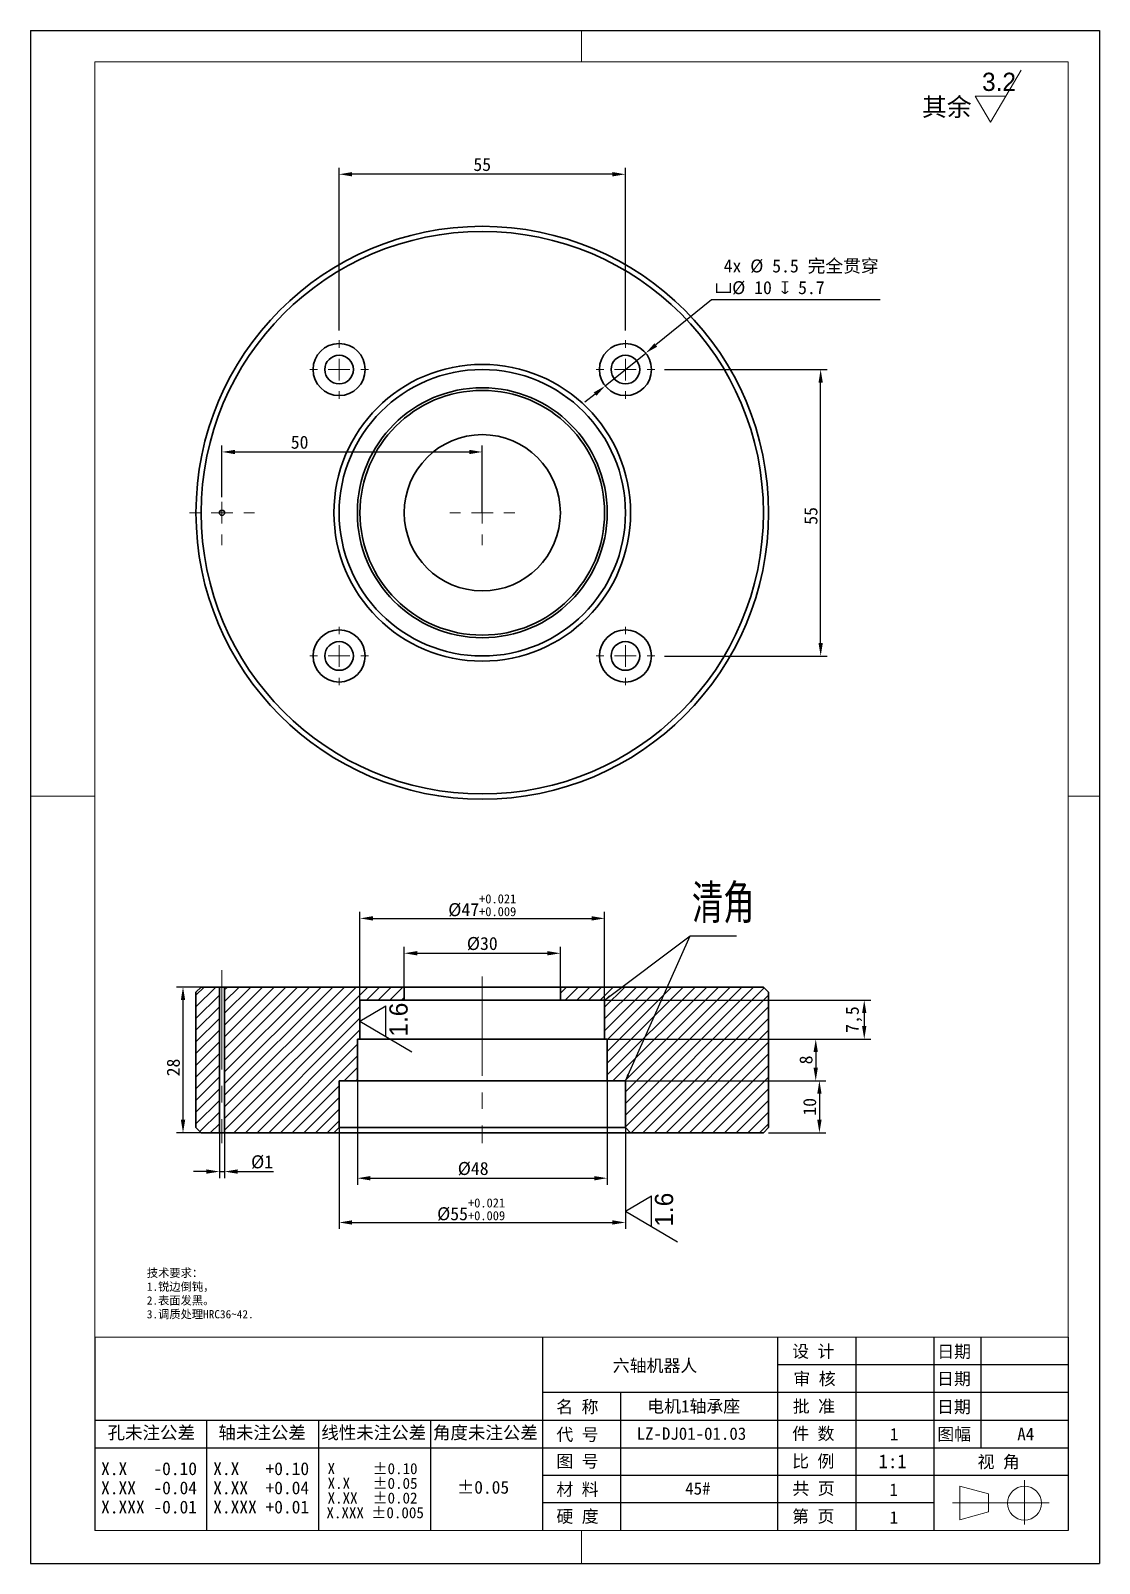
# Model space of a CAD drawing. Header units: millimetres. Extents: x 13 to 7248, y -1201 to 1478.
# Drawn here: x 3770.5 to 3975.8, y 6.7 to 301 of the extents above; entities that cross this region are included whole.
import ezdxf

# ---------------------------------------------------------------- set-up
doc = ezdxf.new("R2010")
doc.units = ezdxf.units.MM
doc.header["$LTSCALE"] = 5
doc.header["$PDSIZE"] = -1
for name, pattern in [('CENTER2', [28.575, 19.05, -3.175, 3.175, -3.175]), ('SLD-中心线', [34.29, 30.48, -1.27, 1.27, -1.27]), ('SLD-实线', [0])]:
    doc.linetypes.add(name, pattern=pattern)
doc.layers.get('0').update_dxf_attribs({"lineweight": 30})
for name, color, linetype, lineweight in [('中心线层', 1, 'CENTER2', 13), ('剖面层', 2, 'Continuous', 15), ('粗实线', 7, 'SLD-实线', 15)]:
    doc.layers.add(name, color=color, linetype=linetype, lineweight=lineweight)
for name, color, linetype in [('图框', 7, 'SLD-实线'), ('文字层', 7, 'SLD-实线'), ('标注层', 96, 'SLD-实线'), ('标注线', 4, 'SLD-实线')]:
    doc.layers.add(name, color=color, linetype=linetype)
doc.styles.add('SLDTEXTSTYLE0', font='')
doc.styles.add('SLDTEXTSTYLE1', font='', dxfattribs={"bigfont": 'bigfont'})
doc.styles.add('SLDTEXTSTYLE2', font='')
doc.styles.add('SLDTEXTSTYLE3', font='', dxfattribs={"bigfont": 'bigfont'})
doc.styles.add('SLDTEXTSTYLE4', font='', dxfattribs={"width": 0.67})
doc.styles.get("Standard").update_dxf_attribs({"font": ''})
doc.styles.get('SLDTEXTSTYLE0').set_extended_font_data('汉仪长仿宋体')
doc.styles.get('SLDTEXTSTYLE1').set_extended_font_data('宋体')
doc.styles.get('SLDTEXTSTYLE2').set_extended_font_data('宋体')
doc.styles.get('SLDTEXTSTYLE3').set_extended_font_data('汉仪长仿宋体')
doc.styles.get('SLDTEXTSTYLE4').set_extended_font_data('汉仪长仿宋体')
doc.styles.get('Standard').set_extended_font_data('SimSun')
doc.dimstyles.new('ISO-25', dxfattribs={"dimtxt": 2.5, "dimasz": 2.5, "dimexe": 1.25, "dimexo": 0, "dimtad": 1, "dimtoh": 1, "dimtxsty": 'Standard', "dimcen": 2.5, "dimclrt": 256, "dimadec": 0, "dimazin": 0, "dimtfac": 1, "dimtmove": 0, "dimatfit": 3, "dimfxl": 0, "dimarcsym": 0})
doc.dimstyles.new('副本 1-2', dxfattribs={"dimscale": 0.5, "dimtxt": 2.5, "dimasz": 2.5, "dimexe": 1.25, "dimexo": 0, "dimtad": 1, "dimtoh": 1, "dimtxsty": 'Standard', "dimcen": 2.5, "dimclrt": 256, "dimadec": 0, "dimazin": 0, "dimtfac": 1, "dimtmove": 0, "dimatfit": 3, "dimfxl": 0, "dimarcsym": 0})
pattern_1 = [(45, (3767.9723, 5.247), (-1.122532, 1.122532), [])]

# ---------------------------------------------------------------- blocks, each defined once
blk = doc.blocks.new('*D128')
at = {"layer": 'Defpoints', "color": 0}
for p in [(3892.23, 235.97), (3922.23, 235.97), (3892.23, 180.97)]:
    blk.add_point(p, dxfattribs=at)
at = {"layer": '标注层', "color": 0, "lineweight": -2}
for p, q in [((3892.23, 235.97), (3923.48, 235.97)), ((3922.23, 183.47), (3922.23, 233.47)), ((3892.23, 180.97), (3923.48, 180.97))]:
    blk.add_line(p, q, dxfattribs=at)
at = {"layer": '标注层', "color": 0}
for points in [[(3921.82, 233.47), (3922.65, 233.47), (3922.23, 235.97)], [(3921.82, 183.47), (3922.65, 183.47), (3922.23, 180.97)]]:
    blk.add_solid(points, dxfattribs=at)
at = {"layer": '标注层', "insert": (3919.11, 207.87), "char_height": 2.5, "attachment_point": 2, "rotation": 90}
blk.add_mtext('55', dxfattribs=at)
blk = doc.blocks.new('*D129')
at = {"layer": 'Defpoints', "color": 0}
for p in [(3829.73, 273.47), (3829.73, 243.47), (3884.73, 243.47)]:
    blk.add_point(p, dxfattribs=at)
at = {"layer": '标注层', "color": 0, "lineweight": -2}
for p, q in [((3829.73, 243.47), (3829.73, 274.72)), ((3884.73, 243.47), (3884.73, 274.72)), ((3882.23, 273.47), (3832.23, 273.47))]:
    blk.add_line(p, q, dxfattribs=at)
at = {"layer": '标注层', "color": 0}
for points in [[(3832.23, 273.89), (3832.23, 273.06), (3829.73, 273.47)], [(3882.23, 273.89), (3882.23, 273.06), (3884.73, 273.47)]]:
    blk.add_solid(points, dxfattribs=at)
at = {"layer": '标注层', "insert": (3857.22, 276.6), "char_height": 2.5, "attachment_point": 2}
blk.add_mtext('55', dxfattribs=at)
blk = doc.blocks.new('*D130')
at = {"layer": 'Defpoints', "color": 0}
for p in [(3888.62, 239.12), (3880.84, 232.83)]:
    blk.add_point(p, dxfattribs=at)
at = {"layer": '标注层', "color": 0, "lineweight": -2}
for p, q in [((3901.27, 249.34), (3890.57, 240.69)), ((3933.67, 249.34), (3901.27, 249.34)), ((3880.84, 232.83), (3888.62, 239.12)), ((3878.9, 231.26), (3876.95, 229.69))]:
    blk.add_line(p, q, dxfattribs=at)
at = {"layer": '标注层', "color": 0}
for points in [[(3890.3, 241.01), (3890.83, 240.36), (3888.62, 239.12)], [(3878.64, 231.58), (3879.16, 230.94), (3880.84, 232.83)]]:
    blk.add_solid(points, dxfattribs=at)
at = {"layer": '标注层', "insert": (3901.9, 257.12), "char_height": 2.5, "attachment_point": 1}
blk.add_mtext(' 4x %%C 5.5 完全贯穿\\P{\\fGDT|b0|i0|c134|p2;v}%%C 10 {\\fGDT|b0|i0|c134|p2;x} 5.7', dxfattribs=at)
blk = doc.blocks.new('*D131')
at = {"layer": 'Defpoints', "color": 0}
for p in [(3857.23, 220.15), (3807.23, 211.47), (3857.23, 208.47)]:
    blk.add_point(p, dxfattribs=at)
at = {"layer": '标注层', "color": 0, "lineweight": -2}
for p, q in [((3807.23, 211.47), (3807.23, 221.4)), ((3857.23, 208.47), (3857.23, 221.4)), ((3809.73, 220.15), (3854.73, 220.15))]:
    blk.add_line(p, q, dxfattribs=at)
at = {"layer": '标注层', "color": 0}
for points in [[(3809.73, 220.56), (3809.73, 219.73), (3807.23, 220.15)], [(3854.73, 220.56), (3854.73, 219.73), (3857.23, 220.15)]]:
    blk.add_solid(points, dxfattribs=at)
at = {"layer": '标注层', "insert": (3822.14, 223.27), "char_height": 2.5, "attachment_point": 2}
blk.add_mtext('50', dxfattribs=at)
blk = doc.blocks.new('SW_CENTERMARKSYMBOL_0')
at = {"color": 0, "linetype": 'SLD-实线', "lineweight": 0}
for p, q in [((0, 8.33), (0, 11.25)), ((-8.33, 0), (-11.25, 0)), ((0, 0), (-4.17, 0)), ((0, 0), (0, 4.17)), ((0, 0), (0, -4.17)), ((0, 0), (4.17, 0)), ((8.33, 0), (11.25, 0)), ((0, -8.33), (0, -11.25))]:
    blk.add_line(p, q, dxfattribs=at)
blk = doc.blocks.new('SW_CENTERMARKSYMBOL_1')
at = {"color": 0, "linetype": 'SLD-实线', "lineweight": 0}
for p, q in [((0, 8.33), (0, 11.25)), ((-8.33, 0), (-11.25, 0)), ((0, 0), (-4.17, 0)), ((0, 0), (0, 4.17)), ((0, 0), (0, -4.17)), ((0, 0), (4.17, 0)), ((8.33, 0), (11.25, 0)), ((0, -8.33), (0, -11.25))]:
    blk.add_line(p, q, dxfattribs=at)
blk = doc.blocks.new('SW_CENTERMARKSYMBOL_2')
at = {"color": 0, "linetype": 'SLD-实线', "lineweight": 0}
for p, q in [((0, 8.33), (0, 11.25)), ((-8.33, 0), (-11.25, 0)), ((0, 0), (-4.17, 0)), ((0, 0), (0, 4.17)), ((0, 0), (0, -4.17)), ((0, 0), (4.17, 0)), ((8.33, 0), (11.25, 0)), ((0, -8.33), (0, -11.25))]:
    blk.add_line(p, q, dxfattribs=at)
blk = doc.blocks.new('SW_CENTERMARKSYMBOL_3')
at = {"color": 0, "linetype": 'SLD-实线', "lineweight": 0}
for p, q in [((0, 8.33), (0, 11.25)), ((-8.33, 0), (-11.25, 0)), ((0, 0), (-4.17, 0)), ((0, 0), (0, 4.17)), ((0, 0), (0, -4.17)), ((0, 0), (4.17, 0)), ((8.33, 0), (11.25, 0)), ((0, -8.33), (0, -11.25))]:
    blk.add_line(p, q, dxfattribs=at)
blk = doc.blocks.new('SW_CENTERMARKSYMBOL_4')
at = {"color": 0, "linetype": 'SLD-实线', "lineweight": 0}
for p, q in [((0, 8.33), (0, 12.5)), ((-8.33, 0), (-12.5, 0)), ((0, 0), (-4.17, 0)), ((0, 0), (0, 4.17)), ((0, 0), (0, -4.17)), ((0, 0), (4.17, 0)), ((8.33, 0), (12.5, 0)), ((0, -8.33), (0, -12.5))]:
    blk.add_line(p, q, dxfattribs=at)
blk = doc.blocks.new('SW_CENTERMARKSYMBOL_5')
at = {"color": 0, "linetype": 'SLD-实线', "lineweight": 0}
for p, q in [((0, 8.33), (0, 12.5)), ((-8.33, 0), (-12.5, 0)), ((0, 0), (-4.17, 0)), ((0, 0), (0, 4.17)), ((0, 0), (0, -4.17)), ((0, 0), (4.17, 0)), ((8.33, 0), (12.5, 0)), ((0, -8.33), (0, -12.5))]:
    blk.add_line(p, q, dxfattribs=at)
blk = doc.blocks.new('*D132')
at = {"layer": 'Defpoints', "color": 0}
for p in [(3829.73, 90.41), (3884.73, 90.41), (3884.73, 72.2)]:
    blk.add_point(p, dxfattribs=at)
at = {"layer": '标注层', "color": 0, "lineweight": -2}
for p, q in [((3829.73, 90.41), (3829.73, 70.95)), ((3884.73, 90.41), (3884.73, 70.95)), ((3832.23, 72.2), (3882.23, 72.2))]:
    blk.add_line(p, q, dxfattribs=at)
at = {"layer": '标注层', "color": 0}
for points in [[(3832.23, 72.62), (3832.23, 71.79), (3829.73, 72.2)], [(3882.23, 72.62), (3882.23, 71.79), (3884.73, 72.2)]]:
    blk.add_solid(points, dxfattribs=at)
at = {"layer": '标注层', "insert": (3855.09, 76.83), "char_height": 2.5, "attachment_point": 2}
blk.add_mtext('%%C55{\\H0.7x;\\S+0.021^ +0.009;}', dxfattribs=at)
blk = doc.blocks.new('*D133')
at = {"layer": 'Defpoints', "color": 0}
for p in [(3833.23, 99.41), (3881.23, 99.41), (3881.23, 80.7)]:
    blk.add_point(p, dxfattribs=at)
at = {"layer": '标注层', "color": 0, "lineweight": -2}
for p, q in [((3833.23, 99.41), (3833.23, 79.45)), ((3881.23, 99.41), (3881.23, 79.45)), ((3835.73, 80.7), (3878.73, 80.7))]:
    blk.add_line(p, q, dxfattribs=at)
at = {"layer": '标注层', "color": 0}
for points in [[(3835.73, 81.11), (3835.73, 80.28), (3833.23, 80.7)], [(3878.73, 81.11), (3878.73, 80.28), (3881.23, 80.7)]]:
    blk.add_solid(points, dxfattribs=at)
at = {"layer": '标注层', "insert": (3855.48, 83.82), "char_height": 2.5, "attachment_point": 2}
blk.add_mtext('{\\fSimSun|b0|i0|c134|p2;%%C48}', dxfattribs=at)
blk = doc.blocks.new('*D134')
at = {"layer": 'Defpoints', "color": 0}
for p in [(3880.73, 130.59), (3833.73, 114.91), (3880.73, 114.91)]:
    blk.add_point(p, dxfattribs=at)
at = {"layer": '标注层', "color": 0, "lineweight": -2}
for p, q in [((3833.73, 114.91), (3833.73, 131.84)), ((3836.23, 130.59), (3878.23, 130.59)), ((3880.73, 114.91), (3880.73, 131.84))]:
    blk.add_line(p, q, dxfattribs=at)
at = {"layer": '标注层', "color": 0}
for points in [[(3836.23, 131.01), (3836.23, 130.17), (3833.73, 130.59)], [(3878.23, 131.01), (3878.23, 130.17), (3880.73, 130.59)]]:
    blk.add_solid(points, dxfattribs=at)
at = {"layer": '标注层', "insert": (3857.23, 135.22), "char_height": 2.5, "attachment_point": 2}
blk.add_mtext('%%C47{\\H0.7x;\\S+0.021^ +0.009;}', dxfattribs=at)
blk = doc.blocks.new('*D135')
at = {"layer": 'Defpoints', "color": 0}
for p in [(3872.23, 123.89), (3842.23, 117.41), (3872.23, 117.41)]:
    blk.add_point(p, dxfattribs=at)
at = {"layer": '标注层', "color": 0, "lineweight": -2}
for p, q in [((3842.23, 117.41), (3842.23, 125.14)), ((3844.73, 123.89), (3869.73, 123.89)), ((3872.23, 117.41), (3872.23, 125.14))]:
    blk.add_line(p, q, dxfattribs=at)
at = {"layer": '标注层', "color": 0}
for points in [[(3844.73, 124.31), (3844.73, 123.48), (3842.23, 123.89)], [(3869.73, 124.31), (3869.73, 123.48), (3872.23, 123.89)]]:
    blk.add_solid(points, dxfattribs=at)
at = {"layer": '标注层', "insert": (3857.23, 127.02), "char_height": 2.5, "attachment_point": 2}
blk.add_mtext('%%c30', dxfattribs=at)
blk = doc.blocks.new('*D136')
at = {"layer": 'Defpoints', "color": 0}
for p in [(3884.73, 99.41), (3912.23, 89.41), (3921.99, 89.41)]:
    blk.add_point(p, dxfattribs=at)
at = {"layer": '标注层', "color": 0, "lineweight": -2}
for p, q in [((3884.73, 99.41), (3923.24, 99.41)), ((3921.99, 96.91), (3921.99, 91.91)), ((3912.23, 89.41), (3923.24, 89.41))]:
    blk.add_line(p, q, dxfattribs=at)
at = {"layer": '标注层', "color": 0}
for points in [[(3921.58, 96.91), (3922.41, 96.91), (3921.99, 99.41)], [(3921.58, 91.91), (3922.41, 91.91), (3921.99, 89.41)]]:
    blk.add_solid(points, dxfattribs=at)
at = {"layer": '标注层', "insert": (3918.87, 94.41), "char_height": 2.5, "attachment_point": 2, "rotation": 90}
blk.add_mtext('10', dxfattribs=at)
blk = doc.blocks.new('*D137')
at = {"layer": 'Defpoints', "color": 0}
for p in [(3880.73, 107.41), (3881.23, 99.41), (3921.29, 99.41)]:
    blk.add_point(p, dxfattribs=at)
at = {"layer": '标注层', "color": 0, "lineweight": -2}
for p, q in [((3880.73, 107.41), (3922.54, 107.41)), ((3921.29, 104.91), (3921.29, 101.91)), ((3881.23, 99.41), (3922.54, 99.41))]:
    blk.add_line(p, q, dxfattribs=at)
at = {"layer": '标注层', "color": 0}
for points in [[(3920.87, 104.91), (3921.7, 104.91), (3921.29, 107.41)], [(3920.87, 101.91), (3921.7, 101.91), (3921.29, 99.41)]]:
    blk.add_solid(points, dxfattribs=at)
at = {"layer": '标注层', "insert": (3918.16, 103.41), "char_height": 2.5, "attachment_point": 2, "rotation": 90}
blk.add_mtext('8', dxfattribs=at)
blk = doc.blocks.new('*D138')
at = {"layer": 'Defpoints', "color": 0}
for p in [(3872.23, 114.91), (3880.73, 107.41), (3930.61, 107.41)]:
    blk.add_point(p, dxfattribs=at)
at = {"layer": '标注层', "color": 0, "lineweight": -2}
for p, q in [((3872.23, 114.91), (3931.86, 114.91)), ((3930.61, 112.41), (3930.61, 109.91)), ((3880.73, 107.41), (3931.86, 107.41))]:
    blk.add_line(p, q, dxfattribs=at)
at = {"layer": '标注层', "color": 0}
for points in [[(3930.19, 112.41), (3931.02, 112.41), (3930.61, 114.91)], [(3930.19, 109.91), (3931.02, 109.91), (3930.61, 107.41)]]:
    blk.add_solid(points, dxfattribs=at)
at = {"layer": '标注层', "insert": (3927.06, 111.16), "char_height": 2.5, "attachment_point": 2, "rotation": 90}
blk.add_mtext('7,5', dxfattribs=at)
blk = doc.blocks.new('*D139')
at = {"layer": 'Defpoints', "color": 0}
for p in [(3807.73, 117.41), (3799.74, 89.41), (3807.73, 89.41)]:
    blk.add_point(p, dxfattribs=at)
at = {"layer": '标注层', "color": 0, "lineweight": -2}
for p, q in [((3807.73, 117.41), (3798.49, 117.41)), ((3799.74, 114.91), (3799.74, 91.91)), ((3807.73, 89.41), (3798.49, 89.41))]:
    blk.add_line(p, q, dxfattribs=at)
at = {"layer": '标注层', "color": 0}
for points in [[(3799.33, 114.91), (3800.16, 114.91), (3799.74, 117.41)], [(3799.33, 91.91), (3800.16, 91.91), (3799.74, 89.41)]]:
    blk.add_solid(points, dxfattribs=at)
at = {"layer": '标注层', "insert": (3796.62, 101.96), "char_height": 2.5, "attachment_point": 2, "rotation": 90}
blk.add_mtext('28', dxfattribs=at)
blk = doc.blocks.new('*D140')
at = {"layer": 'Defpoints', "color": 0}
for p in [(3806.73, 89.41), (3807.73, 89.41), (3806.73, 81.97)]:
    blk.add_point(p, dxfattribs=at)
at = {"layer": '标注层', "color": 0, "lineweight": -2}
for p, q in [((3806.73, 89.41), (3806.73, 80.72)), ((3807.73, 89.41), (3807.73, 80.72)), ((3804.23, 81.97), (3801.73, 81.97)), ((3806.73, 81.97), (3807.73, 81.97)), ((3810.23, 81.97), (3817.12, 81.97))]:
    blk.add_line(p, q, dxfattribs=at)
at = {"layer": '标注层', "color": 0}
for points in [[(3804.23, 82.39), (3804.23, 81.56), (3806.73, 81.97)], [(3810.23, 82.39), (3810.23, 81.56), (3807.73, 81.97)]]:
    blk.add_solid(points, dxfattribs=at)
at = {"layer": '标注层', "insert": (3814.93, 85.1), "char_height": 2.5, "attachment_point": 2}
blk.add_mtext('{\\fSimSun|b0|i0|c134|p2;%%C1}', dxfattribs=at)
blk = doc.blocks.new('SW_SFSYMBOL_2')
at = {"layer": '文字层', "color": 0}
for p, q in [((-18.65, 5.9), (-8.65, 11.8)), ((-8.65, 0), (-8.65, 11.8)), ((-18.65, 5.9), (1.35, -5.9))]:
    blk.add_line(p, q, dxfattribs=at)
at = {"layer": '文字层', "color": 0, "insert": (-7.33, 0), "char_height": 7, "attachment_point": 1, "rotation": 90, "style": 'SLDTEXTSTYLE3'}
blk.add_mtext('1.6', dxfattribs=at)
blk = doc.blocks.new('SW_NOTE_0')
at = {"color": 0, "linetype": 'Continuous', "lineweight": 0, "char_height": 10.583, "attachment_point": 2}
for s, insert in [('X     ±0.10', (35.9, 12.3)), ('X.X   ±0.05', (35.9, -1.8)), (' X.XXX ±0.005', (34.8, -30)), ('X.XX  ±0.02', (35.9, -15.9))]:
    blk.add_mtext(s, dxfattribs=dict(at, insert=insert))
blk = doc.blocks.new('SW_NOTE_1')
at = {"color": 0, "linetype": 'Continuous', "lineweight": 0, "char_height": 12.312, "attachment_point": 2, "style": 'SLDTEXTSTYLE2'}
for s, insert in [('X.X   -0.10', (38.1, 14.3)), ('X.XX  -0.04', (38.1, -4.1)), ('X.XXX -0.01', (38.1, -22.5))]:
    blk.add_mtext(s, dxfattribs=dict(at, insert=insert))
blk = doc.blocks.new('SW_NOTE_2')
at = {"color": 0, "linetype": 'Continuous', "lineweight": 0, "char_height": 12.312, "attachment_point": 2, "style": 'SLDTEXTSTYLE2'}
for s, insert in [('X.X   +0.10', (38.1, 14.3)), ('X.XX  +0.04', (38.1, -4.1)), ('X.XXX +0.01', (38.1, -22.5))]:
    blk.add_mtext(s, dxfattribs=dict(at, insert=insert))
blk = doc.blocks.new('SW_SFSYMBOL_0')
at = {"color": 0, "linetype": 'SLD-实线', "lineweight": 0}
for p, q in [((8.2, -25), (37.7, 25)), ((8.2, -25), (-6.5, 0)), ((23, 0), (-6.5, 0))]:
    blk.add_line(p, q, dxfattribs=at)
at = {"color": 0, "linetype": 'SLD-实线', "lineweight": 0, "insert": (0, 22.6), "char_height": 17.5, "attachment_point": 1, "style": 'SLDTEXTSTYLE3'}
blk.add_mtext('3.2', dxfattribs=at)

msp = doc.modelspace()

# ---------------------------------------------------------------- hatches: boundary and pattern name
at = {"layer": '剖面层'}
h = msp.add_hatch(dxfattribs=at)
h.set_pattern_fill('ANSI31', color=256, scale=0.5, style=0)
h.set_pattern_definition(pattern_1)
h.paths.add_polyline_path([(3803.2322, 117.4105), (3802.2322, 116.4105), (3802.2322, 90.4105), (3803.2322, 89.4105), (3806.7322, 89.4105), (3806.7322, 117.4105)], flags=0)
h = msp.add_hatch(dxfattribs=at)
h.set_pattern_fill('ANSI31', color=256, scale=0.5, style=0)
h.set_pattern_definition(pattern_1)
h.paths.add_polyline_path([(3833.7322, 114.9105), (3842.2322, 114.9105), (3842.2322, 117.4105), (3807.7322, 117.4105), (3807.7322, 89.4105), (3828.7322, 89.4105), (3829.7322, 90.4105), (3829.7322, 99.4105), (3833.2322, 99.4105), (3833.2322, 107.4105), (3833.7322, 107.4105)], flags=0)
h = msp.add_hatch(dxfattribs=at)
h.set_pattern_fill('ANSI31', color=256, scale=0.5, style=0)
h.set_pattern_definition(pattern_1)
h.paths.add_polyline_path([(3872.2322, 114.9105), (3880.7322, 114.9105), (3880.7322, 107.4105), (3881.2322, 107.4105), (3881.2322, 99.4105), (3884.7322, 99.4105), (3884.7322, 90.4105), (3885.7322, 89.4105), (3911.2322, 89.4105), (3912.2322, 90.4105), (3912.2322, 116.4105), (3911.2322, 117.4105), (3872.2322, 117.4105)], flags=0)

# ---------------------------------------------------------------- linework, layer by layer
for p, q in [((3803.2322, 117.4105), (3802.2322, 116.4105)), ((3802.2322, 90.4105), (3802.2322, 116.4105)), ((3803.2322, 117.4105), (3806.7322, 117.4105)), ((3806.7322, 117.4105), (3806.7322, 89.4105)), ((3806.7322, 117.4105), (3807.7322, 117.4105)), ((3807.7322, 89.4105), (3807.7322, 117.4105)), ((3807.7322, 117.4105), (3842.2322, 117.4105)), ((3833.7322, 114.9105), (3833.7322, 107.4105)), ((3833.7322, 114.9105), (3842.2322, 114.9105)), ((3842.2322, 114.9105), (3842.2322, 117.4105)), ((3842.2322, 117.4105), (3872.2322, 117.4105)), ((3842.2322, 114.9105), (3872.2322, 114.9105)), ((3872.2322, 117.4105), (3872.2322, 114.9105)), ((3872.2322, 117.4105), (3911.2322, 117.4105)), ((3872.2322, 114.9105), (3880.7322, 114.9105)), ((3880.7322, 107.4105), (3880.7322, 114.9105)), ((3912.2322, 116.4105), (3911.2322, 117.4105)), ((3912.2322, 116.4105), (3912.2322, 90.4105)), ((3833.2322, 107.4105), (3833.7322, 107.4105)), ((3833.2322, 107.4105), (3833.2322, 99.4105)), ((3880.7322, 107.4105), (3833.7322, 107.4105)), ((3880.7322, 107.4105), (3881.2322, 107.4105)), ((3881.2322, 99.4105), (3881.2322, 107.4105)), ((3829.7322, 99.4105), (3833.2322, 99.4105)), ((3829.7322, 99.4105), (3829.7322, 90.4105)), ((3833.2322, 99.4105), (3881.2322, 99.4105)), ((3881.2322, 99.4105), (3884.7322, 99.4105)), ((3884.7322, 90.4105), (3884.7322, 99.4105)), ((3802.2322, 90.4105), (3803.2322, 89.4105)), ((3803.2322, 89.4105), (3806.7322, 89.4105)), ((3806.7322, 89.4105), (3807.7322, 89.4105)), ((3807.7322, 89.4105), (3828.7322, 89.4105)), ((3828.7322, 89.4105), (3829.7322, 90.4105)), ((3885.7322, 89.4105), (3828.7322, 89.4105)), ((3829.7322, 90.4105), (3884.7322, 90.4105)), ((3884.7322, 90.4105), (3885.7322, 89.4105)), ((3885.7322, 89.4105), (3911.2322, 89.4105)), ((3911.2322, 89.4105), (3912.2322, 90.4105))]:
    msp.add_line(p, q)
for centre, radius in [((3857.2322, 208.474), 55), ((3857.2322, 208.474), 54), ((3829.7322, 235.974), 5), ((3829.7322, 235.974), 2.75), ((3884.7322, 235.974), 5), ((3884.7322, 235.974), 2.75), ((3857.2322, 208.474), 28.5), ((3857.2322, 208.474), 27.5), ((3857.2322, 208.474), 24), ((3857.2322, 208.474), 23.5), ((3857.2322, 208.474), 15), ((3807.2322, 208.474), 0.5), ((3829.7322, 180.974), 5), ((3884.7322, 180.974), 5), ((3829.7322, 180.974), 2.75), ((3884.7322, 180.974), 2.75)]:
    msp.add_circle(centre, radius)
at = {"layer": '中心线层', "ltscale": 0.2}
for p, q in [((3807.2322, 120.637), (3807.2322, 87.4105)), ((3857.2322, 119.4105), (3857.2322, 87.4105))]:
    msp.add_line(p, q, dxfattribs=at)
at = {"layer": '图框'}
for p, q in [((3770.4723, 301.047), (3975.7723, 301.047)), ((3770.4723, 301.047), (3770.4723, 6.747)), ((3975.7723, 301.047), (3975.7723, 6.747)), ((3770.4723, 6.747), (3975.7723, 6.747))]:
    msp.add_line(p, q, dxfattribs=at)
at = {"layer": '文字层'}
for p, q in [((3782.7723, 50.147), (3782.7723, 13.047)), ((3868.7723, 50.147), (3868.7723, 13.047)), ((3913.9723, 50.147), (3913.9723, 13.047)), ((3928.9723, 50.147), (3928.9723, 13.047)), ((3943.9723, 50.147), (3943.9723, 13.047)), ((3952.9723, 50.147), (3952.9723, 28.947)), ((3969.7723, 50.147), (3969.7723, 13.047)), ((3969.7723, 44.847), (3913.9723, 44.847)), ((3969.7723, 39.547), (3868.7723, 39.547)), ((3883.7723, 39.547), (3883.7723, 13.047)), ((3782.7723, 34.247), (3969.7723, 34.247)), ((3804.2723, 34.247), (3804.2723, 13.047)), ((3825.7723, 34.247), (3825.7723, 13.047)), ((3847.2723, 34.247), (3847.2723, 13.047)), ((3782.7723, 28.947), (3969.7723, 28.947)), ((3868.7723, 23.647), (3969.7723, 23.647)), ((3943.9723, 18.347), (3868.7723, 18.347))]:
    msp.add_line(p, q, dxfattribs=at)
at = {"layer": '文字层', "color": 7, "linetype": 'SLD-中心线', "lineweight": 0}
for p, q in [((3961.3862, 22.7034), (3961.3862, 14.2183)), ((3947.5594, 18.347), (3955.809, 18.347)), ((3955.809, 18.347), (3966.1417, 18.347))]:
    msp.add_line(p, q, dxfattribs=at)
at = {"layer": '标注层'}
msp.add_line((3897.1858, 127.2609), (3906.0955, 127.2609), dxfattribs=at)
at = {"layer": '粗实线'}
for p, q in [((3876.2723, 295.047), (3876.2723, 301.047)), ((3782.7723, 295.047), (3969.7723, 295.047)), ((3782.7723, 295.047), (3782.7723, 13.047)), ((3969.7723, 295.047), (3969.7723, 13.047)), ((3782.7723, 154.047), (3770.4723, 154.047)), ((3969.7723, 154.047), (3975.7723, 154.047)), ((3782.7723, 50.147), (3969.7723, 50.147)), ((3948.9537, 21.597), (3948.9537, 15.097)), ((3954.4728, 20.0865), (3948.9537, 21.597)), ((3954.4728, 16.6075), (3954.4728, 20.0865)), ((3948.9537, 15.097), (3954.4728, 16.6075)), ((3782.7723, 13.047), (3969.7723, 13.047)), ((3782.7723, 13.047), (3969.7723, 13.047)), ((3876.2723, 13.047), (3876.2723, 6.747))]:
    msp.add_line(p, q, dxfattribs=at)
msp.add_circle((3961.3862, 18.2923), 3.25, dxfattribs=at)

# ---------------------------------------------------------------- block references
at = {"layer": '中心线层', "xscale": 0.5, "yscale": 0.5, "zscale": 0.5}
for name, p in [('SW_CENTERMARKSYMBOL_3', (3829.7322, 235.974)), ('SW_CENTERMARKSYMBOL_2', (3884.7322, 235.974)), ('SW_CENTERMARKSYMBOL_4', (3807.2322, 208.474)), ('SW_CENTERMARKSYMBOL_5', (3857.2322, 208.474)), ('SW_CENTERMARKSYMBOL_0', (3829.7322, 180.974)), ('SW_CENTERMARKSYMBOL_1', (3884.7322, 180.974))]:
    msp.add_blockref(name, p, dxfattribs=at)
at = {"layer": '文字层'}
for name, p, xscale, yscale, zscale in [('SW_SFSYMBOL_0', (3953.2425, 288.4522), 0.2000000000000455, 0.2000000000000002, 0.2), ('SW_SFSYMBOL_2', (3843.0561, 107.8938), 0.5, 0.5, 0.5), ('SW_SFSYMBOL_2', (3894.0561, 71.4013), 0.5, 0.5, 0.5), ('SW_NOTE_1', (3785.5966, 23.2933), 0.2000000000000455, 0.2000000000000002, 0.2), ('SW_NOTE_2', (3807.1352, 23.2933), 0.2000000000000455, 0.2000000000000002, 0.2), ('SW_NOTE_0', (3828.975, 23.5313), 0.2000000000000455, 0.2000000000000002, 0.2)]:
    msp.add_blockref(name, p, dxfattribs=dict(at, xscale=xscale, yscale=yscale, zscale=zscale))

# ---------------------------------------------------------------- texts
for s, insert, char_height, attachment_point, style in [('其余', (3941.6868, 288.1491), 3.5, 1, 'SLDTEXTSTYLE0'), ('设 计', (3920.8164, 48.6534), 2.38125, 2, 'SLDTEXTSTYLE2'), ('日期', (3947.8679, 48.6064), 2.38125, 2, 'SLDTEXTSTYLE2'), ('审 核', (3921.0534, 43.3715), 2.38125, 2, 'SLDTEXTSTYLE2'), ('日期', (3947.8405, 43.3902), 2.38125, 2, 'SLDTEXTSTYLE2'), ('名 称', (3875.4948, 38.0034), 2.38125, 2, 'SLDTEXTSTYLE2'), ('批 准', (3920.9389, 38.0945), 2.38125, 2, 'SLDTEXTSTYLE2'), ('日期', (3947.8241, 37.998), 2.38125, 2, 'SLDTEXTSTYLE2'), ('孔未注公差', (3793.6484, 33.0773), 2.4625, 2, 'SLDTEXTSTYLE2'), ('轴未注公差', (3814.9446, 33.0773), 2.4625, 2, 'SLDTEXTSTYLE2'), ('线性未注公差', (3836.3813, 33.0773), 2.4625, 2, 'SLDTEXTSTYLE2'), ('角度未注公差', (3857.8315, 33.0773), 2.4625, 2, 'SLDTEXTSTYLE2'), ('代 号', (3875.5248, 32.679), 2.38125, 2, 'SLDTEXTSTYLE2'), ('件 数', (3920.8164, 32.8528), 2.38125, 2, 'SLDTEXTSTYLE2'), ('图幅', (3947.8828, 32.7464), 2.38125, 2, 'SLDTEXTSTYLE2'), ('A4', (3961.6317, 32.772), 2.38125, 2, 'SLDTEXTSTYLE1'), ('图 号', (3875.5248, 27.5453), 2.38125, 2, 'SLDTEXTSTYLE2'), ('比 例', (3920.8164, 27.5453), 2.38125, 2, 'SLDTEXTSTYLE2'), ('1:1', (3936.0635, 27.6665), 2.64583, 2, 'SLDTEXTSTYLE1'), ('视 角', (3956.4337, 27.4378), 2.38125, 2, 'SLDTEXTSTYLE2'), ('±0.05', (3857.3627, 22.5848), 2.4625, 2, 'SLDTEXTSTYLE1'), ('材 料', (3875.5248, 22.1556), 2.38125, 2, 'SLDTEXTSTYLE2'), ('共 页', (3920.8549, 22.3188), 2.38125, 2, 'SLDTEXTSTYLE2'), ('1', (3936.2702, 22.0908), 2.3813, 2, 'SLDTEXTSTYLE1'), ('硬 度', (3875.5248, 16.9606), 2.38125, 2, 'SLDTEXTSTYLE2'), ('第 页', (3920.8164, 16.9606), 2.38125, 2, 'SLDTEXTSTYLE2'), ('1', (3936.2855, 16.7631), 2.3813, 2, 'SLDTEXTSTYLE1')]:
    msp.add_mtext(s, dxfattribs=dict(at, insert=insert, char_height=char_height, attachment_point=attachment_point, style=style))
at = {"layer": '文字层', "color": 7, "linetype": 'SLD-实线', "lineweight": 0}
for s, insert, char_height, attachment_point, style in [('\\P技术要求：\\P1.锐边倒钝，\\P2.表面发黑。\\P3.调质处理HRC36~42.', (3792.793, 65.9491), 1.585913, 1, 'SLDTEXTSTYLE2'), ('六轴机器人', (3890.4199, 45.9121), 2.38125, 2, 'SLDTEXTSTYLE2'), ('电机1轴承座', (3897.8434, 38.0945), 2.38125, 2, 'SLDTEXTSTYLE2'), ('LZ-DJ01-01.03', (3897.4093, 32.8528), 2.38125, 2, 'SLDTEXTSTYLE1'), ('1', (3936.3424, 32.7464), 2.3813, 2, 'SLDTEXTSTYLE1'), ('45#', (3898.6496, 22.3188), 2.38125, 2, 'SLDTEXTSTYLE1')]:
    msp.add_mtext(s, dxfattribs=dict(at, insert=insert, char_height=char_height, attachment_point=attachment_point, style=style))
at = {"layer": '标注线', "color": 0, "linetype": 'SLD-实线', "lineweight": 15, "insert": (3897.5177, 136.9646), "char_height": 6.5625, "attachment_point": 1, "style": 'SLDTEXTSTYLE4'}
msp.add_mtext('清角', dxfattribs=at)

# ---------------------------------------------------------------- dimensions: what is measured, and where the dimension line sits
at = {"layer": '标注层'}
for base, p1, p2, picture, middle in [((3829.7322, 273.474), (3884.7322, 243.474), (3829.7322, 243.474), '*D129', (3857.2175, 273.474)), ((3857.2322, 220.1482), (3807.2322, 211.474), (3857.2322, 208.474), '*D131', (3822.1418, 220.1482))]:
    dim = msp.add_linear_dim(base=base, p1=p1, p2=p2, dimstyle='ISO-25', dxfattribs=at)
    dim.commit()
    dim.dimension.update_dxf_attribs({"geometry": picture, "text_midpoint": middle, "dimtype": 160})
dim = msp.add_diameter_dim_2p(p1=(3880.8436, 232.831), p2=(3888.6209, 239.117), text=' 4x %%C 5.5 完全贯穿\\P{\\fGDT|b0|i0|c134|p2;v}%%C 10 {\\fGDT|b0|i0|c134|p2;x} 5.7', dimstyle='ISO-25', dxfattribs=at)
dim.commit()
dim.dimension.update_dxf_attribs({"geometry": '*D130', "text_midpoint": (3917.7855, 249.3437), "dimtype": 163})
for base, p1, p2, picture, middle in [((3922.2322, 235.974), (3892.2322, 180.974), (3892.2322, 235.974), '*D128', (3922.2322, 207.8719)), ((3799.7426, 89.4105), (3807.7322, 117.4105), (3807.7322, 89.4105), '*D139', (3799.7426, 101.9638)), ((3930.6078, 107.4105), (3872.2322, 114.9105), (3880.7322, 107.4105), '*D138', (3930.6078, 111.1605)), ((3921.2855, 99.4105), (3880.7322, 107.4105), (3881.2322, 99.4105), '*D137', (3921.2855, 103.4105)), ((3921.9939, 89.4105), (3884.7322, 99.4105), (3912.2322, 89.4105), '*D136', (3921.9939, 94.4105))]:
    dim = msp.add_linear_dim(base=base, p1=p1, p2=p2, angle=90, dimstyle='ISO-25', dxfattribs=at)
    dim.commit()
    dim.dimension.update_dxf_attribs({"geometry": picture, "text_midpoint": middle, "dimtype": 160})
for base, p1, p2, text, picture, middle in [((3880.7322, 130.5898), (3833.7322, 114.9105), (3880.7322, 114.9105), '%%C<>{\\H0.7x;\\S+0.021^ +0.009;}', '*D134', (3857.2322, 130.5898)), ((3872.2322, 123.8921), (3842.2322, 117.4105), (3872.2322, 117.4105), '%%c<>', '*D135', (3857.2322, 123.8921)), ((3881.2322, 80.6978), (3833.2322, 99.4105), (3881.2322, 99.4105), '{\\fSimSun|b0|i0|c134|p2;%%C<>}', '*D133', (3855.4784, 80.6978)), ((3806.7322, 81.9728), (3807.7322, 89.4105), (3806.7322, 89.4105), '{\\fSimSun|b0|i0|c134|p2;%%C<>}', '*D140', (3814.9285, 81.9728)), ((3884.7322, 72.2037), (3829.7322, 90.4105), (3884.7322, 90.4105), '%%C<>{\\H0.7x;\\S+0.021^ +0.009;}', '*D132', (3855.0931, 72.2037))]:
    dim = msp.add_linear_dim(base=base, p1=p1, p2=p2, text=text, dimstyle='ISO-25', dxfattribs=at)
    dim.commit()
    dim.dimension.update_dxf_attribs({"geometry": picture, "text_midpoint": middle, "dimtype": 160})

# ---------------------------------------------------------------- leaders
at = {"layer": '标注线'}
for points in [[(3880.7322, 114.9105), (3897.1858, 127.2609)], [(3884.7322, 99.4105), (3897.1858, 127.2609)]]:
    msp.add_leader(points, dimstyle='副本 1-2', dxfattribs=at)

doc.saveas('drawing.dxf')
